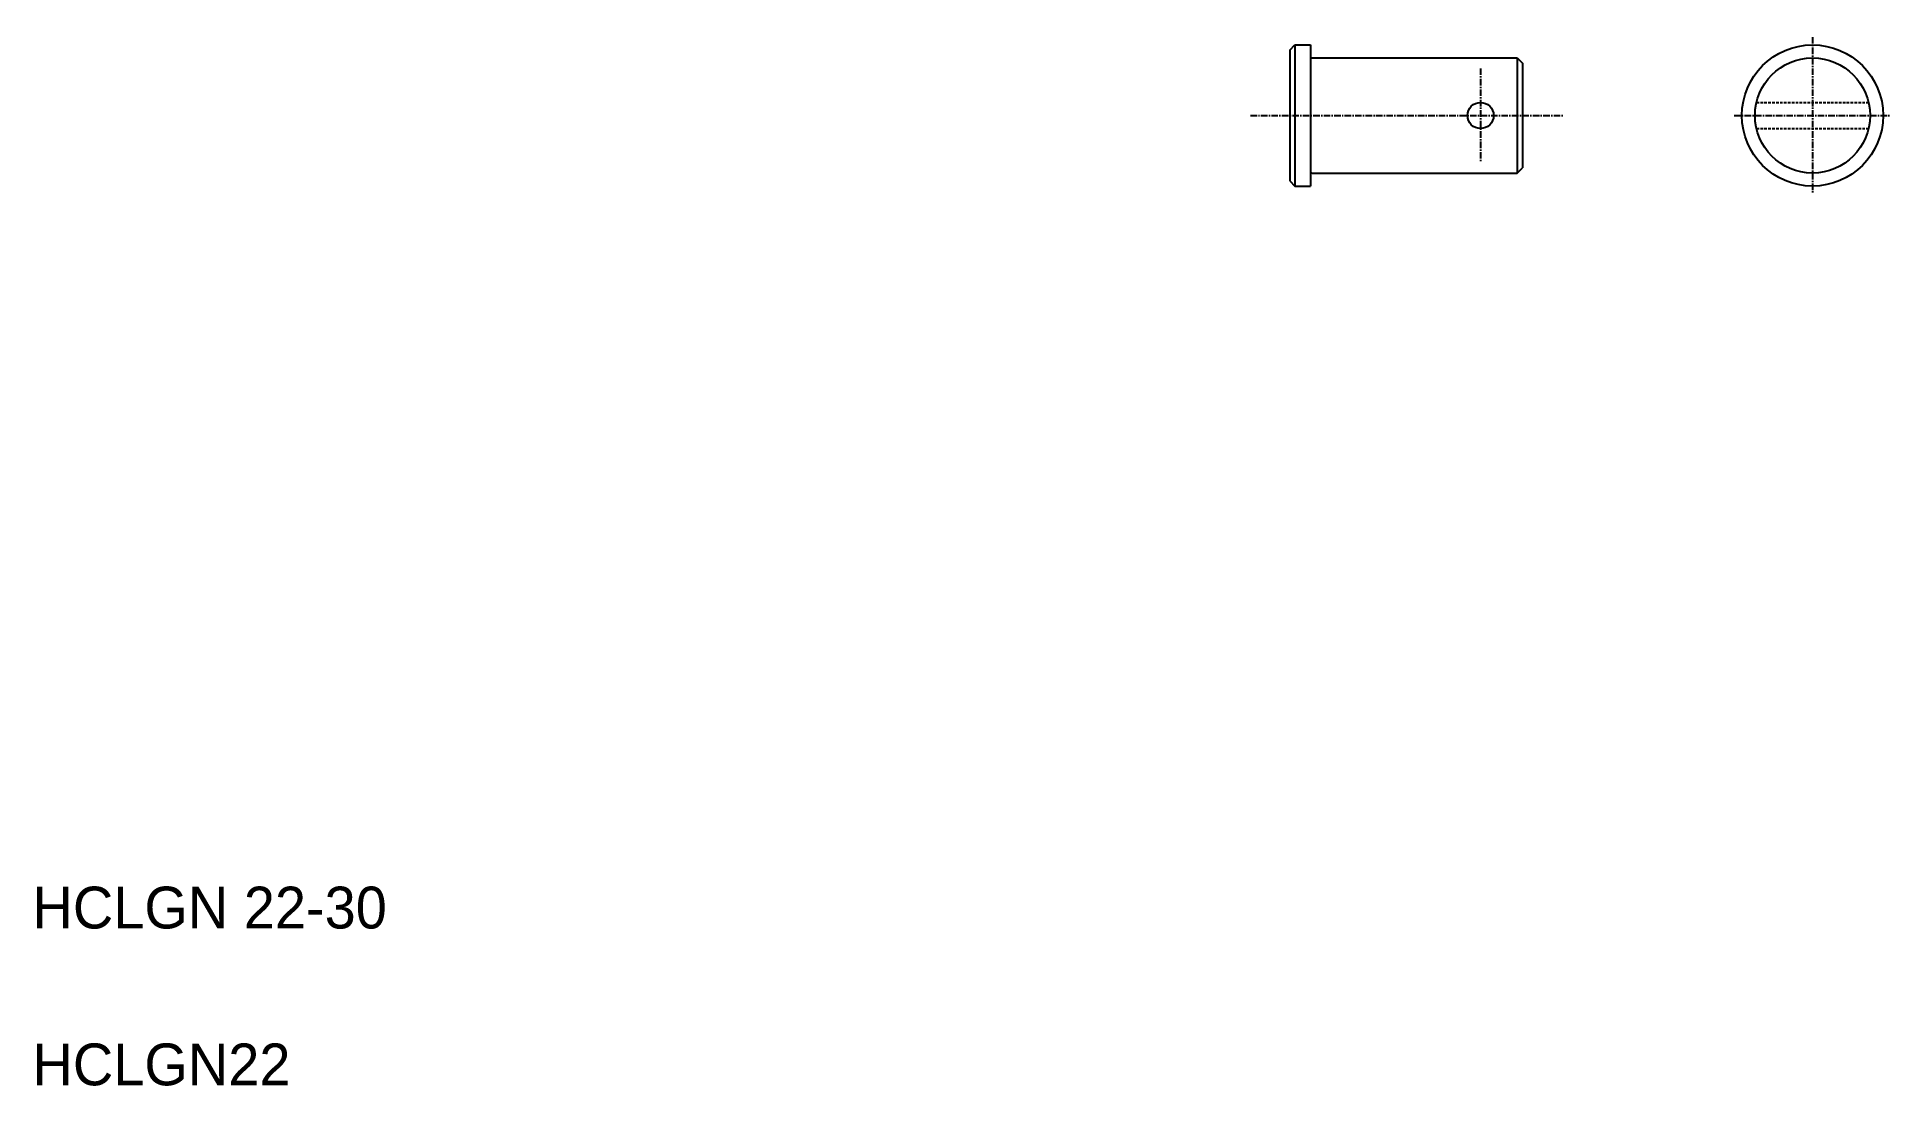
# Model space of a CAD drawing. Extents: x 21 to 375, y 20 to 221.
import ezdxf

# ---------------------------------------------------------------- set-up
doc = ezdxf.new("R2010")
doc.units = 0
doc.linetypes.add('CENTER', pattern=[2, 1.25, -0.25, 0.25, -0.25])
doc.linetypes.add('DASHED', pattern=[0.75, 0.5, -0.25])
doc.layers.get('0').update_dxf_attribs({"linetype": 'CONTINUOUS'})
doc.layers.add('CENTER', color=1, linetype='CENTER')

msp = doc.modelspace()

# ---------------------------------------------------------------- linework, layer by layer
at = {"color": 7, "linetype": 'CONTINUOUS'}
for p, q in [((260.48, 218), (261.48, 219)), ((260.48, 218), (260.48, 193)), ((261.48, 219), (261.48, 192)), ((261.48, 219), (264.48, 219)), ((264.48, 219), (264.48, 192)), ((264.78, 216.5), (303.98, 216.5)), ((303.98, 216.5), (303.98, 194.5)), ((303.98, 216.5), (304.98, 215.5)), ((304.98, 215.5), (304.98, 195.5)), ((303.98, 194.5), (304.98, 195.5)), ((260.48, 193), (261.48, 192)), ((261.48, 192), (264.48, 192)), ((264.78, 194.5), (303.98, 194.5))]:
    msp.add_line(p, q, dxfattribs=at)
at = {"color": 3, "linetype": 'DASHED'}
for p, q in [((349.76, 208), (371.19, 208)), ((349.76, 203), (371.19, 203))]:
    msp.add_line(p, q, dxfattribs=at)
at = {"color": 7, "linetype": 'CONTINUOUS'}
for centre, radius in [((360.48, 205.5), 13.5), ((360.48, 205.5), 11), ((296.98, 205.5), 2.5)]:
    msp.add_circle(centre, radius, dxfattribs=at)
for centre, start, end in [((264.78, 216.8), 180, 270), ((264.78, 194.2), 90, 180)]:
    msp.add_arc(centre, 0.3, start, end, dxfattribs=at)
at = {"layer": 'CENTER', "color": 1, "linetype": 'CENTER'}
for p, q in [((360.48, 220.5), (360.48, 190.5)), ((296.98, 214.5), (296.98, 196.5)), ((252.98, 205.5), (312.69, 205.5)), ((345.48, 205.5), (375.48, 205.5))]:
    msp.add_line(p, q, dxfattribs=at)

# ---------------------------------------------------------------- texts
at = {"color": 7, "linetype": 'CONTINUOUS'}
for s, p in [('HCLGN 22-30', (20, 50)), ('HCLGN22', (20, 20))]:
    msp.add_text(s, height=8, dxfattribs=at).set_placement(p)

doc.saveas('drawing.dxf')
